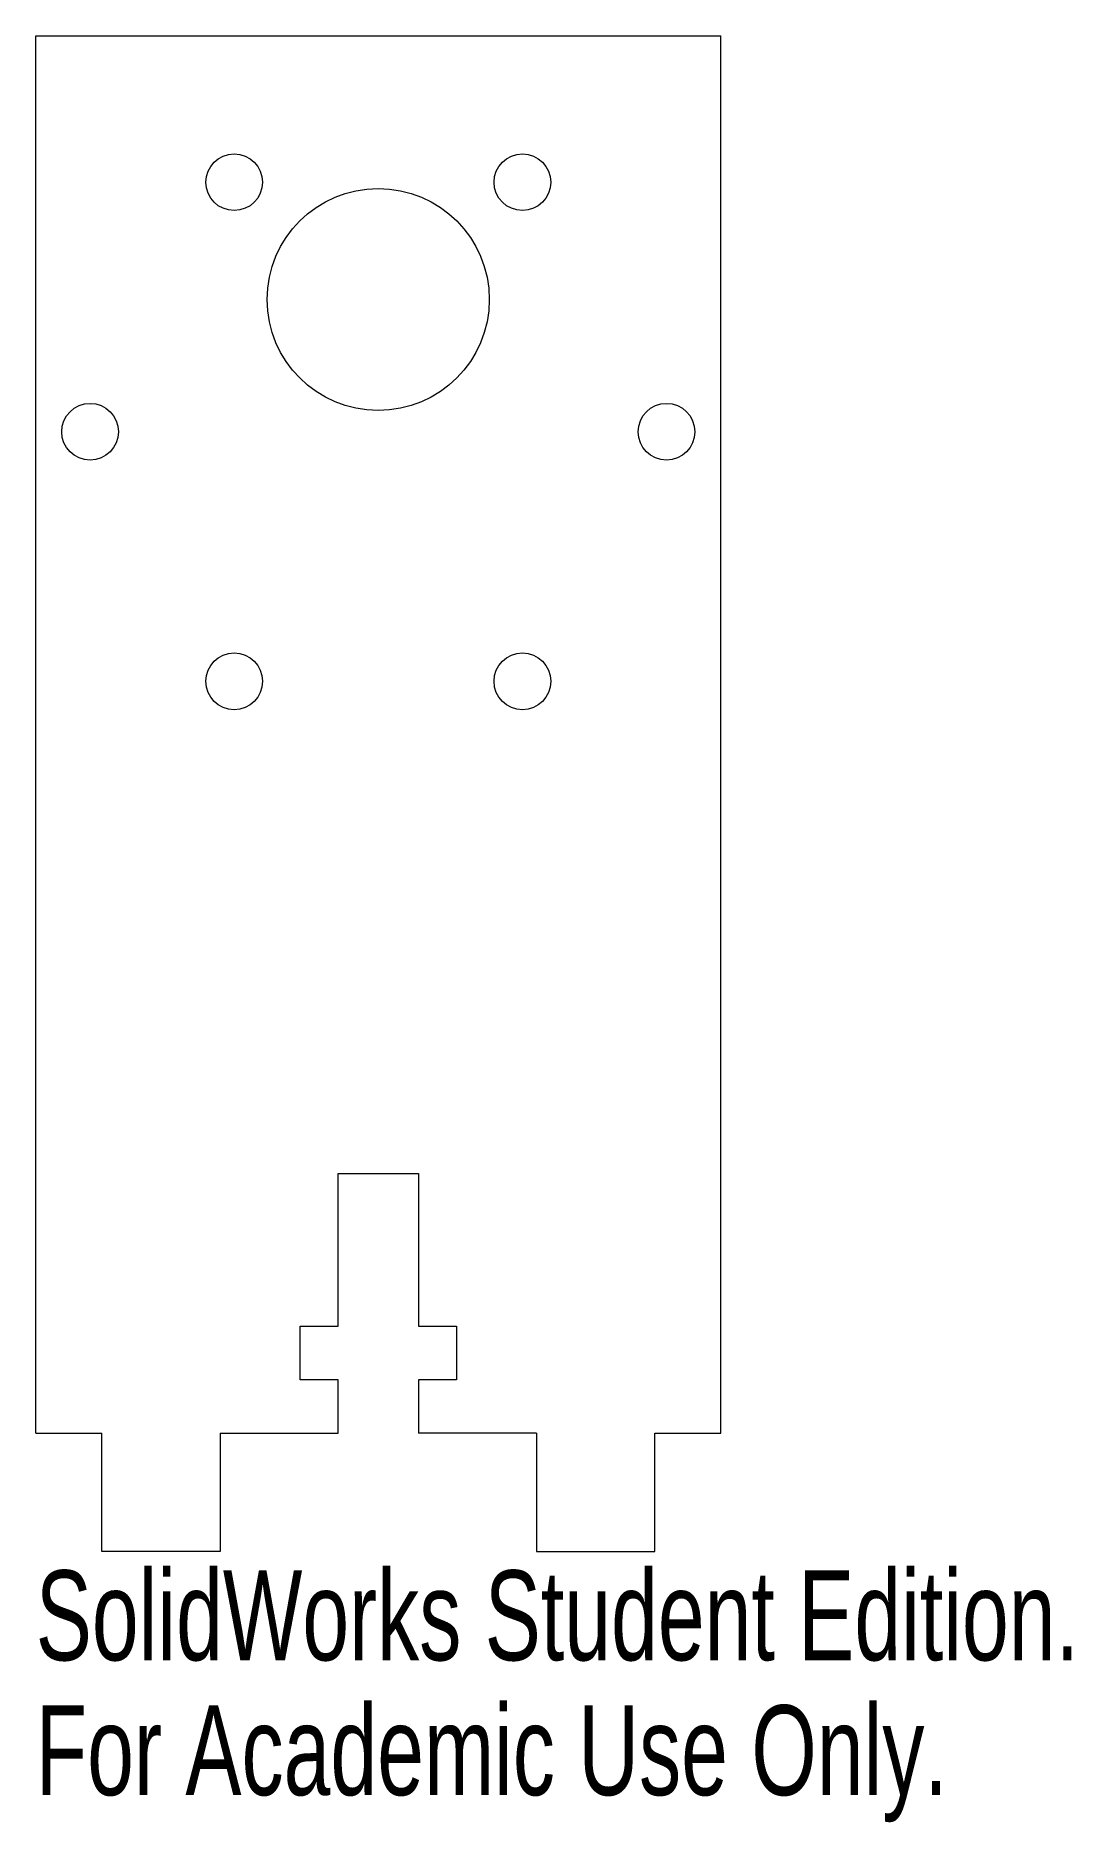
# Model space of a CAD drawing. Header units: inches. Extents: x -0.72 to 1.47, y -2.3 to 1.48.
import ezdxf

# ---------------------------------------------------------------- set-up
doc = ezdxf.new("R2010")
doc.units = ezdxf.units.IN
doc.header["$MEASUREMENT"] = 0
doc.styles.add('SLDTEXTSTYLE0', font='TXT', dxfattribs={"width": 0.7})

msp = doc.modelspace()

# ---------------------------------------------------------------- linework, layer by layer
at = {"color": 7, "linetype": 'Continuous', "lineweight": 15}
for p, q in [((-0.725, 1.4791), (0.725, 1.4791)), ((-0.725, -1.4791), (-0.725, 1.4791)), ((0.725, -1.4791), (0.725, 1.4791)), ((-0.085, -1.2521), (-0.085, -0.9291)), ((-0.085, -0.9291), (0.085, -0.9291)), ((0.085, -0.9291), (0.085, -1.2521)), ((-0.1654, -1.3662), (-0.1654, -1.2521)), ((-0.1654, -1.2521), (-0.085, -1.2521)), ((0.085, -1.2521), (0.1654, -1.2521)), ((0.1654, -1.2521), (0.1654, -1.3662)), ((-0.085, -1.3662), (-0.1654, -1.3662)), ((-0.085, -1.4791), (-0.085, -1.3662)), ((0.1654, -1.3662), (0.085, -1.3662)), ((0.085, -1.3662), (0.085, -1.4791)), ((-0.725, -1.4791), (-0.585, -1.4791)), ((-0.585, -1.7291), (-0.585, -1.4791)), ((-0.335, -1.4791), (-0.335, -1.7291)), ((-0.335, -1.4791), (-0.085, -1.4791)), ((0.335, -1.4791), (0.085, -1.4791)), ((0.335, -1.4791), (0.335, -1.7291)), ((0.585, -1.7291), (0.585, -1.4791)), ((0.585, -1.4791), (0.725, -1.4791)), ((-0.335, -1.7291), (-0.585, -1.7291)), ((0.335, -1.7291), (0.585, -1.7291))]:
    msp.add_line(p, q, dxfattribs=at)
for centre, radius in [((-0.305, 1.1691), 0.06), ((0.305, 1.1691), 0.06), ((0, 0.9209), 0.235), ((-0.61, 0.6409), 0.06), ((0.61, 0.6409), 0.06), ((-0.305, 0.1126), 0.06), ((0.305, 0.1126), 0.06)]:
    msp.add_circle(centre, radius, dxfattribs=at)

# ---------------------------------------------------------------- texts
at = {"color": 7, "linetype": 'Continuous', "char_height": 0.1903, "attachment_point": 1, "style": 'SLDTEXTSTYLE0'}
for s, insert in [('SolidWorks Student Edition.', (-0.725, -1.7693)), ('For Academic Use Only.', (-0.725, -2.0547))]:
    msp.add_mtext(s, dxfattribs=dict(at, insert=insert))

doc.saveas('drawing.dxf')
